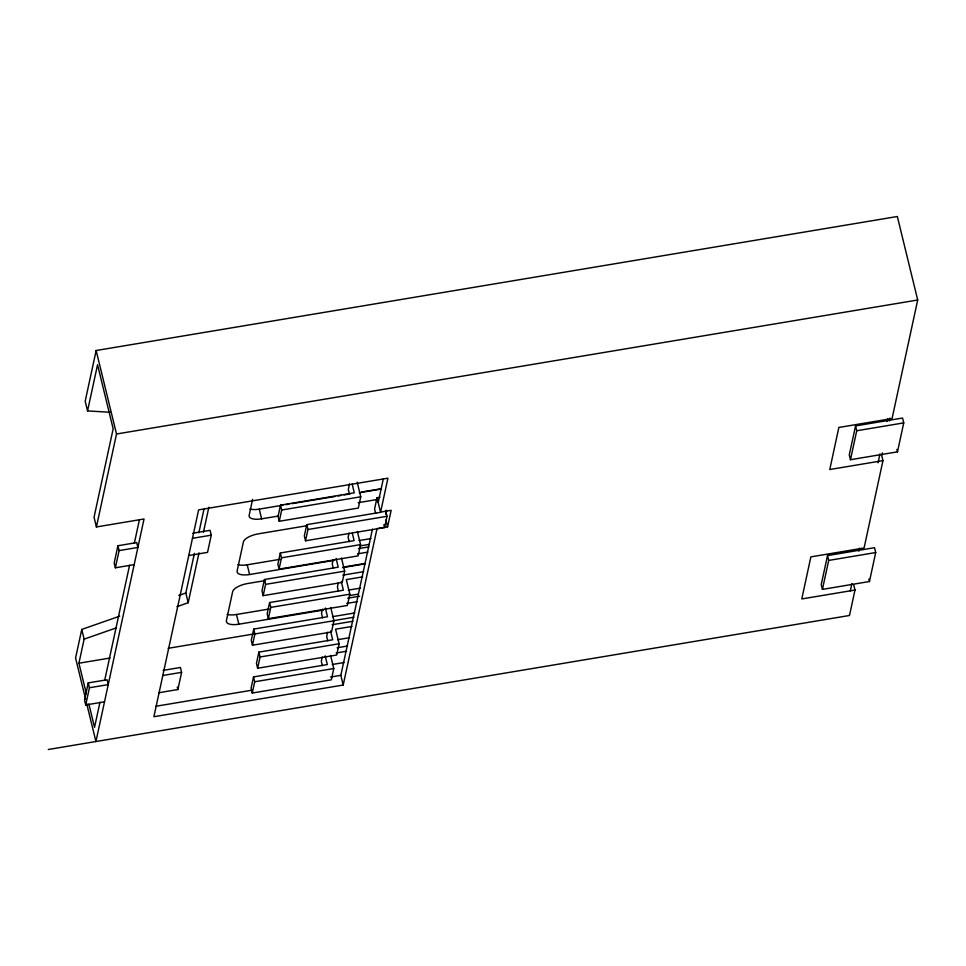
<?xml version="1.0" encoding="UTF-8"?>
<svg xmlns="http://www.w3.org/2000/svg" width="966" height="966" viewBox="0 0 966 966"><rect width="100%" height="100%" fill="white"/><g stroke="black" fill="none" stroke-linecap="round" stroke-linejoin="round"><path stroke-width="1.45" d="M882.417 452.861L881.789 455.771L882.972 460.625L829.77 469.524L838.862 427.455L892.065 418.556L917.7 300.003L897.342 216.505L96.153 350.513L85.189 401.228L87.556 410.936L109.955 412.24M87.556 410.936L97.554 364.725L113.167 428.807L94.052 517.245L96.419 526.953L144.043 518.984L95.924 741.526L86.65 703.441M96.419 526.953L116.512 434L96.153 350.513M119.736 616.151L81.76 629.434L75.577 658.027L85.576 699.046M86.372 693.817L78.922 663.231L84.127 639.142L81.76 629.434M85.72 704.951L89.44 687.756L108.24 684.616L107.057 679.762L88.256 682.902L84.537 700.096L85.72 704.951L104.521 701.811M115.377 567.791L119.096 550.596L137.897 547.444L136.713 542.59L117.912 545.742L114.193 562.937L115.377 567.791L134.177 564.639M99.957 702.27L94.535 727.313L88.86 704.009M104.726 680.173L129.577 565.255M134.346 543.158L139.454 519.587M176.947 606.66L188.201 602.724L185.834 593.015L194.407 553.361M198.863 532.785L203.935 509.287M188.201 602.724L198.996 552.781M203.452 532.218L208.849 507.235M159.1 692.682L177.889 689.531L181.608 672.336L180.425 667.482L163.073 670.392M192.729 533.22L210.081 530.322L211.264 535.176L207.545 552.371L188.756 555.51M252.609 499.35L249.168 515.264A14.128 5.494 -13.7 0 0 261.629 518.839L277.966 516.11M325.361 608.012L327.498 616.755L253.708 629.095L251.269 640.361L252.452 645.216L331.519 631.993L333.946 620.727L330.758 607.614M336.083 558.445L338.221 567.175L264.418 579.515L261.991 590.781L263.175 595.648L342.23 582.413L344.669 571.148L341.469 558.046M352.167 484.075L354.293 492.817L280.502 505.158L278.063 516.424L279.246 521.278L358.314 508.056L360.753 496.79L357.203 482.227M252.452 645.216L254.891 633.95L253.708 629.095M263.175 595.648L265.602 584.37L264.418 579.515M279.246 521.278L281.686 510.012L280.502 505.158M325.192 655.829L327.317 664.572L253.527 676.912L251.088 688.178L252.271 693.033L331.338 679.81L333.777 668.544L330.577 655.431M330.553 631.04L332.678 639.782L258.888 652.122L256.449 663.388L257.632 668.243L336.699 655.02L339.138 643.754L335.588 629.192L351.95 626.451M341.264 581.46L343.401 590.202L269.599 602.543L267.171 613.808L268.355 618.663L347.41 605.44L349.849 594.175L346.299 579.612L362.673 576.871M352.336 533.341L354.111 540.622L280.321 552.975L277.882 564.241L279.065 569.095L358.132 555.873L360.572 544.595L357.372 531.493M252.271 693.033L254.71 681.767L253.527 676.912M257.632 668.243L260.071 656.977L258.888 652.122M268.355 618.663L270.782 607.397L269.599 602.543M279.065 569.095L281.504 557.829L280.321 552.975M379.976 497.249L377.006 497.744L380.556 512.318L306.765 524.659L304.326 535.925L305.51 540.779L384.577 527.557L387.016 516.291L385.591 510.459M305.51 540.779L307.949 529.513L306.765 524.659M322.427 609.232L321.509 613.458L322.572 617.829M333.137 559.652L332.232 563.878L333.294 568.25M349.523 483.881L348.303 489.52L349.378 493.892M322.246 657.049L321.328 661.275L322.403 665.634M327.607 632.259L326.689 636.485L327.752 640.856M338.329 582.679L337.412 586.905L338.474 591.277M349.04 533.111L348.134 537.325L349.197 541.697M377.006 497.744L374.579 509.022L375.641 513.381M343.208 685.039L377.03 528.619L387.571 526.856L391.145 510.326L380.604 512.089L387.934 478.194L198.622 509.867L153.896 716.712L343.208 685.039L340.841 675.331L372.453 529.151M378.237 502.38L383.333 478.798M385.796 514.395L386.69 510.265M827.512 555.571L821.245 584.527L822.428 589.381L869.448 581.52L875.703 552.552L874.52 547.698L827.512 555.571L828.695 560.425L822.428 589.381M855.55 425.897L849.283 454.853L850.466 459.707L897.486 451.846L903.741 422.891L902.558 418.036L855.55 425.897L856.733 430.751L850.466 459.707M850.322 590.963L851.915 583.597M858.931 551.175L859.559 548.229M878.046 462.774L879.954 453.935M886.957 421.514L887.597 418.568M889.312 420.947L889.94 418.049M853.811 585.191L854.995 590.045L849.488 615.487L48.3 749.495M882.972 460.625L864.087 547.976L810.872 556.875L801.78 598.944L854.995 590.045M178.807 595.479L185.834 593.015M84.127 639.142L116.475 627.828M116.512 434L917.7 300.003M249.928 509.034A14.128 5.494 -13.7 0 0 259.262 509.13L283.026 505.158M285.996 504.663L288.967 504.167M291.937 503.66L335.021 496.464M337.991 495.969L340.962 495.461M343.932 494.966L349.873 493.976M361.755 491.984L381.063 488.76M359.219 492.745L381.546 489.013M281.686 510.012L360.753 496.79M358.181 502.694L377.489 499.458M192.476 538.316L211.264 535.176M856.733 430.751L903.741 422.891M307.405 525.637L258.381 533.836A14.128 5.494 -13.7 0 0 243.384 541.998L237.129 570.942A14.128 5.494 -13.7 0 0 249.59 574.516L334.308 560.34M307.949 529.513L387.016 516.291M359.05 540.562L370.956 538.569M281.504 557.829L360.572 544.595M237.89 564.712A14.128 5.494 -13.7 0 0 247.224 564.808L279.923 559.338M360.173 545.911L369.097 544.426M358.422 548.64L368.819 546.901M357.48 553.856L367.901 552.105M343.147 567.102L365.462 563.371M265.469 580.542L247.634 583.524A14.128 5.494 -13.7 0 0 232.649 591.687L226.382 620.631A14.128 5.494 -13.7 0 0 238.844 624.205L323.513 610.041M342.761 567.622L365.051 563.89M265.602 584.37L344.669 571.148M342.821 575.144L363.602 571.667M348.328 590.129L360.233 588.137M270.782 607.397L349.849 594.175M227.143 614.4A14.128 5.494 -13.7 0 0 236.477 614.497L269.152 609.027M349.378 595.611L358.289 594.126M347.712 598.22L359.594 596.227M346.77 603.424L357.179 601.685M332.425 616.682L354.739 612.951M78.922 663.231L110.124 658.003M168.096 648.319L254.299 633.901M333.077 620.715L353.882 617.238M254.891 633.95L333.946 620.727M332.099 624.724L352.892 621.247M337.605 639.709L349.511 637.717M828.695 560.425L875.703 552.552M260.071 656.977L339.138 643.754M162.819 675.488L181.608 672.336M337.134 647.763L347.531 646.025M336.168 652.98L346.589 651.241M332.256 664.499L344.15 662.507M254.71 681.767L333.777 668.544M155.973 706.255L252.102 690.171M330.493 677.069L340.841 675.331M896.895 449.419L897.486 451.846M868.857 579.081L869.448 581.52M385.881 519.925L387.571 526.856M383.864 524.635L384.577 527.557M259.262 509.13L261.629 518.839M247.224 564.808L249.59 574.516M236.477 614.497L238.844 624.205M177.297 687.104L177.889 689.531M117.912 545.742L119.096 550.596M88.256 682.902L89.44 687.756"/></g></svg>
